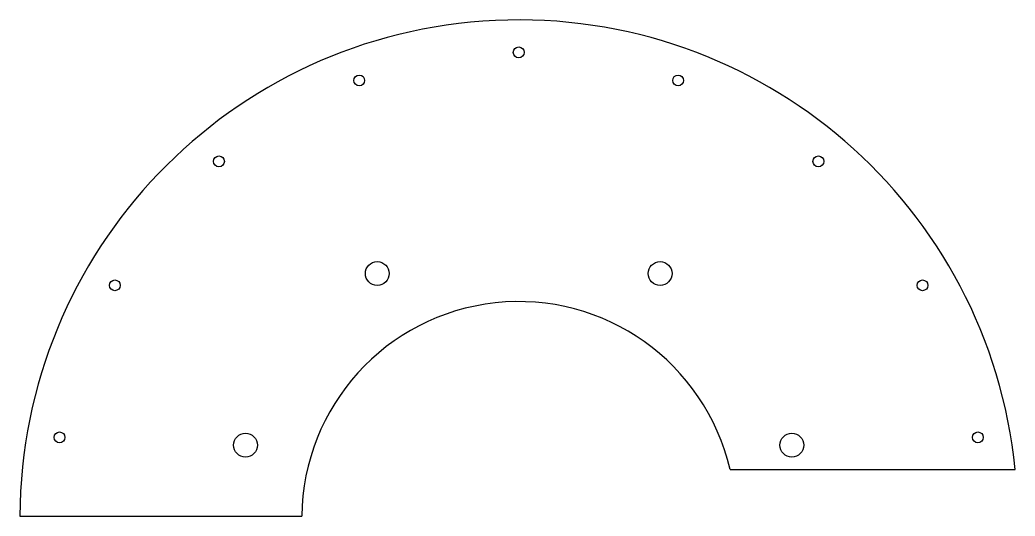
# Model space of a CAD drawing. Header units: millimetres. Extents: x -230 to 229, y 1 to 230.
import ezdxf

# ---------------------------------------------------------------- set-up
doc = ezdxf.new("R2010")
doc.units = ezdxf.units.MM

msp = doc.modelspace()

# ---------------------------------------------------------------- linework, layer by layer
at = {"color": 7, "linetype": 'Continuous', "lineweight": 25}
for p, q in [((97.44, 22.5), (228.9, 22.5)), ((-230, 1), (-99.99, 1))]:
    msp.add_line(p, q, dxfattribs=at)
for centre, radius in [((0, 215), 2.5), ((-73.53, 202.03), 2.5), ((73.53, 202.03), 2.5), ((-138.2, 164.7), 2.5), ((138.2, 164.7), 2.5), ((-65.2, 112.93), 5.5), ((65.2, 112.93), 5.5), ((-186.2, 107.5), 2.5), ((186.2, 107.5), 2.5), ((-211.73, 37.33), 2.5), ((-125.96, 33.75), 5.5), ((125.96, 33.75), 5.5), ((211.73, 37.33), 2.5)]:
    msp.add_circle(centre, radius, dxfattribs=at)
for radius, start, end in [(230, 5.614, 179.7509), (100, 13.0029, 179.427)]:
    msp.add_arc((0, 0), radius, start, end, dxfattribs=at)

doc.saveas('drawing.dxf')
